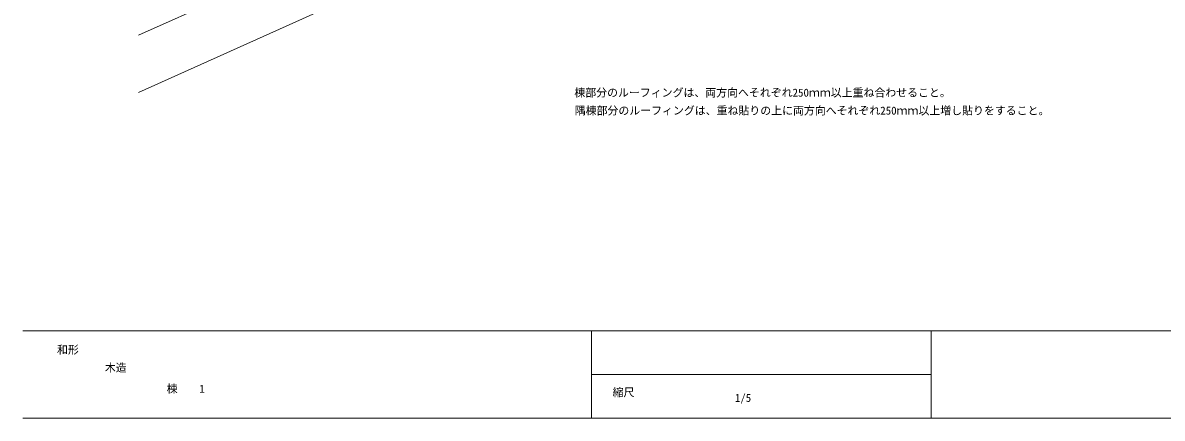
# Model space of a CAD drawing. Units: millimetres, scale not verified. Extents: x -203 to 197, y -138 to 132.
# Drawn here: x -203.2 to 57.8, y -138.4 to -47.9 of the extents above; entities that cross this region are included whole.
import ezdxf
from ezdxf.enums import TextEntityAlignment as Align

# ---------------------------------------------------------------- set-up
doc = ezdxf.new("R2010")
doc.units = ezdxf.units.MM
doc.header["$LTSCALE"] = 0.5
for name, color, linetype, lineweight in [('0-0', 5, 'Continuous', 18), ('1-0', 7, 'Continuous', 18), ('1-3', 7, 'Continuous', 18)]:
    doc.layers.add(name, color=color, linetype=linetype, lineweight=lineweight)
doc.layers.add('1-5', color=7, linetype='Continuous')
doc.styles.add('ＭＳ ゴシック', font='')
doc.styles.get('ＭＳ ゴシック').set_extended_font_data('MS Gothic')

msp = doc.modelspace()

# ---------------------------------------------------------------- linework, layer by layer
at = {"layer": '0-0'}
for p, q in [((196.7568, -118.3649), (-203.2433, -118.3649)), ((-72.973, -118.3649), (-72.973, -138.3649)), ((4.8649, -118.3649), (4.8649, -138.3649)), ((-72.973, -128.3649), (4.8649, -128.3649)), ((196.7568, -138.3649), (-203.2432, -138.3649))]:
    msp.add_line(p, q, dxfattribs=at)
at = {"layer": '1-0'}
for p, q in [((-176.7568, -50.7222), (-28.0071, 16.2151)), ((-176.7568, -63.8812), (-28.0071, 3.0561))]:
    msp.add_line(p, q, dxfattribs=at)

# ---------------------------------------------------------------- texts
at = {"layer": '0-0', "color": 7, "style": 'ＭＳ ゴシック'}
for s, p in [('和形', (-195.4054, -124.1757)), ('木造', (-184.4438, -128.2884)), ('縮尺', (-68.1081, -133.9054))]:
    msp.add_text(s, height=1.833, dxfattribs=at).set_placement(p, align=Align.BOTTOM_LEFT)
at = {"layer": '1-0', "style": 'ＭＳ ゴシック'}
msp.add_text('1/5', height=1.833, dxfattribs=at).set_placement((-40.0932, -135.1819), align=Align.BOTTOM_LEFT)
at = {"layer": '1-3', "style": 'ＭＳ ゴシック'}
for s, p in [('棟部分のルーフィングは、両方向へそれぞれ250ｍｍ以上重ね合わせること。', (-76.8719, -65.3411)), ('隅棟部分のルーフィングは、重ね貼りの上に両方向へそれぞれ250ｍｍ以上増し貼りをすること。', (-76.7841, -69.4524))]:
    msp.add_text(s, height=1.833, dxfattribs=at).set_placement(p, align=Align.BOTTOM_LEFT)
at = {"layer": '1-5', "style": 'ＭＳ ゴシック'}
msp.add_text('棟\u3000\u30001', height=1.833, dxfattribs=at).set_placement((-170.2781, -133.1048), align=Align.BOTTOM_LEFT)

doc.saveas('drawing.dxf')
